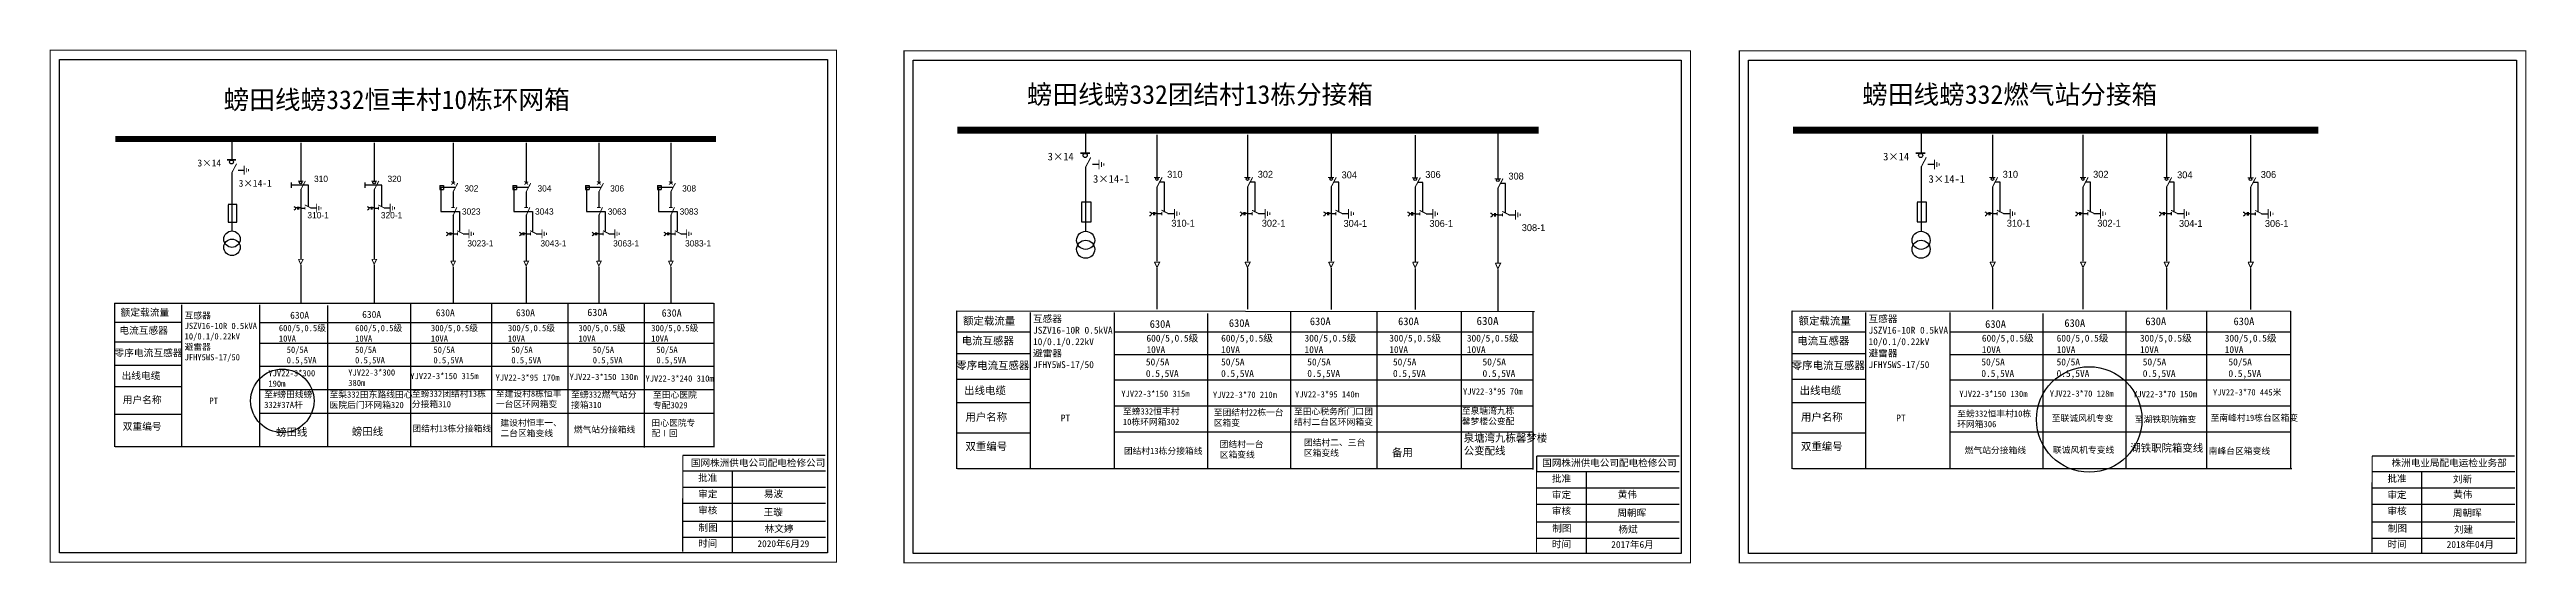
# Model space of a CAD drawing. Extents: x 185 to 580, y -344 to -262.
import ezdxf

# ---------------------------------------------------------------- set-up
doc = ezdxf.new("R2010")
doc.units = 0
doc.header["$LTSCALE"] = 0.774411
doc.linetypes.add('ACAD_ISO02W100', pattern=[15, 12, -3])
doc.linetypes.add('CENTER', pattern=[50.8, 31.75, -6.35, 6.35, -6.35])
doc.layers.get('0').update_dxf_attribs({"linetype": 'CONTINUOUS'})
doc.layers.add('2', color=7, linetype='CONTINUOUS')
doc.styles.add('hztxt_txtstyle_0.00_0_0', font='', dxfattribs={"bigfont": 'hztxt.shx'})
doc.styles.add('hztxt_txtstyle_1.80_0_0', font='', dxfattribs={"height": 1.8, "bigfont": 'hztxt.shx'})
doc.styles.add('hztxt_txtstyle_2.70_0_0', font='simkai.ttf', dxfattribs={"height": 2.7})
doc.styles.add('字体', font='simkai_0.ttf', dxfattribs={"height": 2.5})
doc.styles.add('宋体_txtstyle_1.00_0_0', font='', dxfattribs={"height": 1})
doc.styles.add('宋体_txtstyle_100.00_0_0100', font='', dxfattribs={"height": 100})
doc.styles.get('hztxt_txtstyle_0.00_0_0').set_extended_font_data('hztxt')
doc.styles.get('hztxt_txtstyle_1.80_0_0').set_extended_font_data('hztxt')
doc.styles.get('宋体_txtstyle_1.00_0_0').set_extended_font_data('宋体')
doc.styles.get('宋体_txtstyle_100.00_0_0100').set_extended_font_data('宋体')

# ---------------------------------------------------------------- blocks, each defined once
blk = doc.blocks.new('JD')
for points in [[(-2, 0.2), (-2, -0.2), (2, 0.2), (2, -0.2)], [(1, -1.2), (1, -0.8), (-1, -1.2), (-1, -0.8)], [(-0.5, -1.8), (-0.5, -2.2), (0.5, -1.8), (0.5, -2.2)]]:
    blk.add_trace(points)

msp = doc.modelspace()

# ---------------------------------------------------------------- linework, layer by layer
for p, q in [((213.78, -276.14), (213.78, -279.43)), ((349.98, -274.73), (349.98, -278.35)), ((361.38, -275.48), (361.38, -282.27)), ((375.82, -275.48), (375.82, -282.27)), ((389.16, -274.77), (389.16, -282.27)), ((402.56, -275.52), (402.56, -282.31)), ((415.76, -274.97), (415.76, -282.47)), ((483.28, -274.73), (483.28, -278.35)), ((494.68, -275.48), (494.68, -282.27)), ((509.12, -275.48), (509.12, -282.27)), ((522.46, -274.77), (522.46, -282.27)), ((535.86, -275.52), (535.86, -282.31)), ((224.76, -276.74), (224.76, -282.85)), ((236.48, -276.74), (236.48, -282.85)), ((249.07, -276.77), (249.07, -283.19)), ((260.73, -276.77), (260.73, -283.19)), ((272.32, -276.77), (272.32, -283.19)), ((283.8, -276.77), (283.8, -283.19)), ((351.08, -280.18), (352.11, -280.18)), ((484.37, -280.18), (485.41, -280.18)), ((213.79, -281.46), (213.79, -290.79)), ((214.78, -281.09), (215.72, -281.09)), ((224.76, -284.21), (224.76, -295.31)), ((236.48, -284.21), (236.48, -295.31)), ((246.94, -283.54), (247.54, -283.54)), ((246.94, -283.54), (246.94, -284.2)), ((246.94, -284.2), (247.54, -284.2)), ((247.54, -283.54), (247.54, -284.2)), ((258.6, -283.54), (259.19, -283.54)), ((258.6, -283.54), (258.6, -284.2)), ((258.6, -284.2), (259.19, -284.2)), ((259.19, -283.54), (259.19, -284.2)), ((270.19, -283.54), (270.79, -283.54)), ((270.19, -283.54), (270.19, -284.2)), ((270.19, -284.2), (270.79, -284.2)), ((270.79, -283.54), (270.79, -284.2)), ((281.67, -283.54), (282.27, -283.54)), ((281.67, -283.54), (281.67, -284.2)), ((281.67, -284.2), (282.27, -284.2)), ((282.27, -283.54), (282.27, -284.2)), ((350, -280.59), (350, -290.84)), ((361.38, -283.77), (361.38, -295.64)), ((375.82, -283.77), (375.82, -295.64)), ((389.16, -283.77), (389.16, -295.64)), ((402.56, -283.81), (402.56, -295.68)), ((415.76, -283.97), (415.76, -295.84)), ((483.29, -280.59), (483.29, -290.84)), ((494.68, -283.77), (494.68, -295.64)), ((509.12, -283.77), (509.12, -295.64)), ((522.46, -283.77), (522.46, -295.64)), ((535.86, -283.81), (535.86, -295.68)), ((224.76, -287.16), (225.45, -287.16)), ((226.35, -287.14), (227.3, -287.14)), ((236.48, -287.16), (237.17, -287.16)), ((238.07, -287.14), (239.01, -287.14)), ((249.07, -284.55), (249.07, -287.03)), ((249.07, -288.26), (249.07, -295.57)), ((260.73, -284.55), (260.73, -287.03)), ((260.73, -288.26), (260.73, -295.57)), ((272.32, -284.55), (272.32, -287.03)), ((272.32, -288.26), (272.32, -295.57)), ((283.8, -284.55), (283.8, -287.03)), ((283.8, -288.26), (283.8, -295.57)), ((361.38, -288.05), (362.14, -288.05)), ((363.13, -288.03), (364.17, -288.03)), ((375.82, -288.05), (376.58, -288.05)), ((377.57, -288.03), (378.61, -288.03)), ((389.16, -288.05), (389.92, -288.05)), ((390.91, -288.03), (391.95, -288.03)), ((402.56, -288.08), (403.32, -288.08)), ((404.32, -288.06), (405.35, -288.06)), ((415.76, -288.24), (416.52, -288.24)), ((417.52, -288.22), (418.55, -288.22)), ((494.68, -288.05), (495.44, -288.05)), ((496.43, -288.03), (497.46, -288.03)), ((509.12, -288.05), (509.88, -288.05)), ((510.87, -288.03), (511.9, -288.03)), ((522.46, -288.05), (523.22, -288.05)), ((524.21, -288.03), (525.24, -288.03)), ((535.86, -288.08), (536.62, -288.08)), ((537.62, -288.06), (538.65, -288.06)), ((249.07, -291.27), (249.76, -291.27)), ((250.66, -291.25), (251.6, -291.25)), ((260.73, -291.27), (261.42, -291.27)), ((262.32, -291.25), (263.26, -291.25)), ((272.32, -291.27), (273.01, -291.27)), ((273.92, -291.25), (274.86, -291.25)), ((283.8, -291.27), (284.49, -291.27)), ((285.39, -291.25), (286.33, -291.25)), ((205.84, -305.42), (195.13, -305.42)), ((341.24, -306.94), (329.47, -306.94)), ((474.54, -306.94), (462.77, -306.94)), ((205.8, -308.56), (195.09, -308.56)), ((341.2, -310.4), (329.42, -310.4)), ((474.5, -310.4), (462.72, -310.4)), ((205.76, -315.67), (195.05, -315.67)), ((205.8, -312.28), (195.09, -312.28)), ((341.2, -314.49), (329.42, -314.49)), ((474.5, -314.49), (462.72, -314.49)), ((205.79, -320.08), (195.09, -320.08)), ((341.15, -318.22), (329.38, -318.22)), ((474.45, -318.22), (462.68, -318.22)), ((341.2, -323.07), (329.42, -323.07)), ((474.5, -323.07), (462.72, -323.07))]:
    msp.add_line(p, q)
at = {"linetype": 'ACAD_ISO02W100'}
for p, q in [((249.37, -283.88), (247.13, -283.88)), ((247.13, -283.88), (247.13, -287.69)), ((261.03, -283.88), (258.79, -283.88)), ((258.79, -283.88), (258.79, -287.69)), ((272.62, -283.88), (270.38, -283.88)), ((270.38, -283.88), (270.38, -287.69)), ((284.1, -283.88), (281.86, -283.88)), ((281.86, -283.88), (281.86, -287.69)), ((247.13, -287.69), (250.08, -287.69)), ((250.08, -287.69), (250.08, -290.84)), ((258.79, -287.69), (261.74, -287.69)), ((261.74, -287.69), (261.74, -290.84)), ((270.38, -287.69), (273.34, -287.69)), ((273.34, -287.69), (273.34, -290.84)), ((281.86, -287.69), (284.81, -287.69)), ((284.81, -287.69), (284.81, -290.84))]:
    msp.add_line(p, q, dxfattribs=at)
at = {"linetype": 'CENTER'}
for p, q in [((224.77, -296.21), (224.77, -302.35)), ((236.48, -296.21), (236.48, -302.35)), ((249.07, -296.55), (249.07, -302.32)), ((260.73, -296.55), (260.73, -302.32)), ((272.33, -296.55), (272.33, -302.32)), ((283.8, -296.55), (283.8, -302.32)), ((361.38, -296.77), (361.38, -303.3)), ((375.82, -296.77), (375.82, -303.3)), ((389.16, -296.77), (389.16, -303.37)), ((402.57, -296.8), (402.57, -303.33)), ((415.77, -296.96), (415.77, -303.56)), ((494.68, -296.77), (494.68, -303.3)), ((509.12, -296.77), (509.12, -303.3)), ((522.46, -296.77), (522.46, -303.37)), ((535.87, -296.8), (535.87, -303.33))]:
    msp.add_line(p, q, dxfattribs=at)
at = {"linetype": 'Continuous'}
for p, q in [((195.07, -302.33), (290.63, -302.33)), ((195.11, -325.28), (195.11, -302.33)), ((205.74, -302.58), (205.74, -325.27)), ((218.17, -302.58), (218.17, -325.27)), ((229.02, -302.73), (229.02, -325.26)), ((242.29, -302.38), (242.29, -325.27)), ((255.19, -302.38), (255.19, -325.27)), ((267.39, -302.39), (267.39, -325.29)), ((279.54, -302.47), (279.54, -325.37)), ((290.68, -302.35), (290.68, -325.29)), ((329.4, -303.55), (421.6, -303.64)), ((329.45, -328.78), (329.45, -303.55)), ((341.14, -303.82), (341.14, -328.78)), ((354.56, -303.82), (354.56, -328.78)), ((369.44, -303.99), (369.44, -328.76)), ((382.66, -303.59), (382.66, -328.78)), ((396.48, -303.59), (396.48, -328.78)), ((409.9, -303.61), (409.9, -328.8)), ((421.34, -303.7), (421.34, -328.88)), ((462.7, -303.55), (542.25, -303.63)), ((462.74, -328.78), (462.74, -303.55)), ((474.43, -303.82), (474.43, -328.78)), ((487.86, -303.82), (487.86, -328.78)), ((502.73, -303.99), (502.73, -328.76)), ((515.96, -303.59), (515.96, -328.78)), ((528.83, -303.59), (528.83, -328.78)), ((542.25, -303.61), (542.25, -328.8)), ((218.17, -305.4), (290.68, -305.4)), ((354.56, -306.92), (421.34, -306.92)), ((487.86, -306.92), (542.25, -306.92)), ((218.17, -308.7), (290.68, -308.7)), ((354.56, -310.54), (421.34, -310.54)), ((487.86, -310.54), (542.25, -310.54)), ((218.17, -312.38), (290.68, -312.38)), ((218.17, -316.11), (290.68, -316.11)), ((354.56, -314.59), (421.34, -314.59)), ((487.86, -314.59), (542.25, -314.59)), ((218.17, -319.9), (290.68, -319.9)), ((354.56, -318.7), (421.34, -318.7)), ((487.86, -318.7), (542.25, -318.7)), ((354.56, -322.87), (421.34, -322.87)), ((487.86, -322.87), (542.25, -322.87)), ((290.68, -325.28), (195.18, -325.28)), ((285.72, -329.08), (308.47, -329.08)), ((285.72, -331.68), (308.47, -331.68)), ((293.62, -329.08), (293.62, -342.02)), ((421.34, -328.78), (329.53, -328.78)), ((421.95, -329.2), (444.7, -329.2)), ((421.95, -331.8), (444.7, -331.8)), ((429.84, -329.2), (429.84, -342.14)), ((542.42, -328.78), (462.82, -328.78)), ((555.25, -329.2), (578, -329.2)), ((555.25, -331.8), (578, -331.8)), ((563.14, -329.2), (563.14, -342.14)), ((285.72, -334.27), (308.47, -334.27)), ((421.95, -334.39), (444.7, -334.39)), ((555.25, -334.39), (578, -334.39)), ((285.72, -337.1), (308.47, -337.1)), ((285.72, -339.69), (308.47, -339.69)), ((421.95, -337.22), (444.7, -337.22)), ((421.95, -339.81), (444.7, -339.81)), ((555.25, -337.22), (578, -337.22)), ((555.25, -339.81), (578, -339.81))]:
    msp.add_line(p, q, dxfattribs=at)
at = {"linetype": 'Continuous', "const_width": 0.182}
for points in [[(184.78, -261.96), (310.26, -261.96), (310.26, -343.66), (184.78, -343.66)], [(321.01, -262.07), (446.49, -262.07), (446.49, -343.78), (321.01, -343.78)], [(454.3, -262.07), (579.79, -262.07), (579.79, -343.78), (454.3, -343.78)]]:
    msp.add_lwpolyline(points, close=True, dxfattribs=at)
at = {"linetype": 'Continuous'}
for points in [[(186.26, -263.43), (308.79, -263.43), (308.79, -342.18), (186.26, -342.18)], [(322.48, -263.55), (445.01, -263.55), (445.01, -342.3), (322.48, -342.3)], [(455.78, -263.55), (578.31, -263.55), (578.31, -342.3), (455.78, -342.3)]]:
    msp.add_lwpolyline(points, close=True, dxfattribs=at)
for points, const_width in [([(195.19, -276.14), (291.03, -276.14)], 0.998), ([(329.53, -274.73), (422.26, -274.73)], 1.1), ([(462.83, -274.73), (546.66, -274.73)], 1.1), ([(213.03, -279.47), (214.43, -279.47)], 0.238), ([(213.79, -281.5), (214.54, -280.08)], 0.15), ([(349.15, -278.4), (350.69, -278.4)], 0.261), ([(350, -280.63), (350.82, -279.07)], 0.165), ([(482.45, -278.4), (483.99, -278.4)], 0.261), ([(483.29, -280.63), (484.12, -279.07)], 0.165), ([(224.32, -282.87), (225.2, -282.87)], 0.15), ([(224.76, -284.25), (225.51, -282.83)], 0.15), ([(236.04, -282.87), (236.92, -282.87)], 0.15), ([(236.48, -284.25), (237.23, -282.83)], 0.15), ([(248.79, -282.91), (249.38, -283.4)], 0.15), ([(248.78, -283.41), (249.39, -282.96)], 0.15), ([(249.07, -284.59), (249.82, -283.17)], 0.15), ([(260.45, -282.91), (261.03, -283.4)], 0.15), ([(260.44, -283.41), (261.05, -282.96)], 0.15), ([(260.73, -284.59), (261.47, -283.17)], 0.15), ([(272.04, -283.41), (272.65, -282.96)], 0.15), ([(272.04, -282.91), (272.63, -283.4)], 0.15), ([(272.32, -284.59), (273.07, -283.17)], 0.15), ([(283.52, -283.41), (284.12, -282.96)], 0.15), ([(283.52, -282.91), (284.11, -283.4)], 0.15), ([(283.8, -284.59), (284.55, -283.17)], 0.15), ([(360.89, -282.29), (361.86, -282.29)], 0.165), ([(361.38, -283.81), (362.2, -282.25)], 0.165), ([(375.33, -282.29), (376.3, -282.29)], 0.165), ([(375.82, -283.81), (376.64, -282.25)], 0.165), ([(388.67, -282.29), (389.64, -282.29)], 0.165), ([(389.16, -283.81), (389.98, -282.25)], 0.165), ([(402.08, -282.33), (403.05, -282.33)], 0.165), ([(402.56, -283.85), (403.39, -282.29)], 0.165), ([(415.28, -282.49), (416.25, -282.49)], 0.165), ([(415.76, -284.01), (416.59, -282.45)], 0.165), ([(494.19, -282.29), (495.16, -282.29)], 0.165), ([(494.68, -283.81), (495.5, -282.25)], 0.165), ([(508.63, -282.29), (509.6, -282.29)], 0.165), ([(509.12, -283.81), (509.94, -282.25)], 0.165), ([(521.97, -282.29), (522.94, -282.29)], 0.165), ([(522.46, -283.81), (523.28, -282.25)], 0.165), ([(535.38, -282.33), (536.35, -282.33)], 0.165), ([(535.86, -283.85), (536.69, -282.29)], 0.165), ([(225.41, -286.66), (226.41, -287.16)], 0.15), ([(225.45, -286.93), (225.45, -287.39)], 0.15), ([(237.13, -286.66), (238.13, -287.16)], 0.15), ([(237.17, -286.93), (237.17, -287.39)], 0.15), ([(248.8, -287.07), (249.35, -287.07)], 0.15), ([(249.04, -288.45), (249.67, -287.03)], 0.15), ([(260.46, -287.07), (261.01, -287.07)], 0.15), ([(260.7, -288.45), (261.33, -287.03)], 0.15), ([(272.05, -287.07), (272.61, -287.07)], 0.15), ([(272.29, -288.45), (272.92, -287.03)], 0.15), ([(283.53, -287.07), (284.09, -287.07)], 0.15), ([(283.77, -288.45), (284.4, -287.03)], 0.15), ([(362.1, -287.5), (363.2, -288.05)], 0.165), ([(362.14, -287.79), (362.14, -288.3)], 0.165), ([(376.54, -287.5), (377.63, -288.05)], 0.165), ([(376.58, -287.79), (376.58, -288.3)], 0.165), ([(389.88, -287.5), (390.97, -288.05)], 0.165), ([(389.92, -287.79), (389.92, -288.3)], 0.165), ([(403.28, -287.53), (404.38, -288.08)], 0.165), ([(403.32, -287.83), (403.32, -288.34)], 0.165), ([(416.48, -287.69), (417.58, -288.24)], 0.165), ([(416.52, -287.99), (416.52, -288.5)], 0.165), ([(495.39, -287.5), (496.49, -288.05)], 0.165), ([(495.44, -287.79), (495.44, -288.3)], 0.165), ([(509.83, -287.5), (510.93, -288.05)], 0.165), ([(509.88, -287.79), (509.88, -288.3)], 0.165), ([(523.17, -287.5), (524.27, -288.05)], 0.165), ([(523.22, -287.79), (523.22, -288.3)], 0.165), ([(536.58, -287.53), (537.68, -288.08)], 0.165), ([(536.62, -287.83), (536.62, -288.34)], 0.165), ([(249.72, -290.77), (250.72, -291.27)], 0.15), ([(249.76, -291.03), (249.76, -291.5)], 0.15), ([(261.38, -290.77), (262.38, -291.27)], 0.15), ([(261.42, -291.03), (261.42, -291.5)], 0.15), ([(272.98, -290.77), (273.97, -291.27)], 0.15), ([(273.01, -291.03), (273.01, -291.5)], 0.15), ([(284.45, -290.77), (285.45, -291.27)], 0.15), ([(284.49, -291.03), (284.49, -291.5)], 0.15), ([(224.39, -295.34), (225.16, -295.34), (224.77, -296.11), (224.4, -295.32)], 0.15), ([(236.11, -295.34), (236.87, -295.34), (236.48, -296.11), (236.12, -295.32)], 0.15), ([(248.7, -295.62), (249.46, -295.62), (249.07, -296.39), (248.71, -295.6)], 0.15), ([(260.36, -295.62), (261.12, -295.62), (260.73, -296.39), (260.37, -295.6)], 0.15), ([(271.96, -295.62), (272.72, -295.62), (272.33, -296.39), (271.96, -295.6)], 0.15), ([(283.43, -295.62), (284.19, -295.62), (283.8, -296.39), (283.44, -295.6)], 0.15), ([(360.97, -295.78), (361.81, -295.78), (361.38, -296.63), (360.98, -295.76)], 0.165), ([(375.41, -295.78), (376.25, -295.78), (375.82, -296.63), (375.42, -295.76)], 0.165), ([(388.75, -295.78), (389.59, -295.78), (389.16, -296.63), (388.76, -295.76)], 0.165), ([(402.16, -295.81), (403, -295.81), (402.57, -296.66), (402.17, -295.8)], 0.165), ([(415.36, -295.97), (416.2, -295.97), (415.77, -296.82), (415.37, -295.96)], 0.165), ([(494.27, -295.78), (495.11, -295.78), (494.68, -296.63), (494.28, -295.76)], 0.165), ([(508.71, -295.78), (509.55, -295.78), (509.12, -296.63), (508.72, -295.76)], 0.165), ([(522.05, -295.78), (522.89, -295.78), (522.46, -296.63), (522.06, -295.76)], 0.165), ([(535.46, -295.81), (536.3, -295.81), (535.87, -296.66), (535.47, -295.8)], 0.165)]:
    msp.add_lwpolyline(points, dxfattribs=dict(const_width=const_width))
for points in [[(223.25, -283.1), (223.25, -283.93)], [(234.97, -283.1), (234.97, -283.93)], [(213.2, -286.63), (213.2, -289.42), (214.58, -289.42), (214.58, -286.59), (213.2, -286.59)], [(224.26, -287.15), (223.94, -287.15)], [(224.26, -286.94), (224.26, -287.4)], [(224.4, -286.94), (224.4, -287.4)], [(224.76, -287.15), (224.4, -287.15)], [(235.98, -287.15), (235.66, -287.15)], [(235.98, -286.94), (235.98, -287.4)], [(236.12, -286.94), (236.12, -287.4)], [(236.48, -287.15), (236.12, -287.15)], [(349.34, -286.27), (349.34, -289.35), (350.87, -289.35), (350.87, -286.23), (349.34, -286.23)], [(360.82, -288.04), (360.48, -288.04)], [(360.82, -287.81), (360.82, -288.31)], [(360.98, -287.81), (360.98, -288.31)], [(361.38, -288.04), (360.98, -288.04)], [(375.26, -288.04), (374.92, -288.04)], [(375.26, -287.81), (375.26, -288.31)], [(375.42, -287.81), (375.42, -288.31)], [(375.82, -288.04), (375.42, -288.04)], [(388.6, -288.04), (388.26, -288.04)], [(388.6, -287.81), (388.6, -288.31)], [(388.76, -287.81), (388.76, -288.31)], [(389.16, -288.04), (388.76, -288.04)], [(402.01, -288.07), (401.66, -288.07)], [(402.01, -287.84), (402.01, -288.34)], [(402.16, -287.84), (402.16, -288.34)], [(402.56, -288.07), (402.16, -288.07)], [(415.21, -288.23), (414.86, -288.23)], [(415.21, -288), (415.21, -288.5)], [(415.36, -288), (415.36, -288.5)], [(415.76, -288.23), (415.36, -288.23)], [(482.64, -286.27), (482.64, -289.35), (484.16, -289.35), (484.16, -286.23), (482.64, -286.23)], [(494.12, -288.04), (493.78, -288.04)], [(494.12, -287.81), (494.12, -288.31)], [(494.28, -287.81), (494.28, -288.31)], [(494.68, -288.04), (494.28, -288.04)], [(508.56, -288.04), (508.21, -288.04)], [(508.56, -287.81), (508.56, -288.31)], [(508.72, -287.81), (508.72, -288.31)], [(509.11, -288.04), (508.72, -288.04)], [(521.9, -288.04), (521.55, -288.04)], [(521.9, -287.81), (521.9, -288.31)], [(522.06, -287.81), (522.06, -288.31)], [(522.45, -288.04), (522.06, -288.04)], [(535.31, -288.07), (534.96, -288.07)], [(535.31, -287.84), (535.31, -288.34)], [(535.46, -287.84), (535.46, -288.34)], [(535.86, -288.07), (535.46, -288.07)], [(248.56, -291.26), (248.25, -291.26)], [(248.56, -291.05), (248.56, -291.5)], [(248.7, -291.05), (248.7, -291.5)], [(249.07, -291.26), (248.7, -291.26)], [(260.22, -291.26), (259.91, -291.26)], [(260.22, -291.05), (260.22, -291.5)], [(260.36, -291.05), (260.36, -291.5)], [(260.72, -291.26), (260.36, -291.26)], [(271.82, -291.26), (271.5, -291.26)], [(271.82, -291.05), (271.82, -291.5)], [(271.96, -291.05), (271.96, -291.5)], [(272.32, -291.26), (271.96, -291.26)], [(283.3, -291.26), (282.98, -291.26)], [(283.3, -291.05), (283.3, -291.5)], [(283.44, -291.05), (283.44, -291.5)], [(283.8, -291.26), (283.44, -291.26)]]:
    msp.add_lwpolyline(points)
at = {"linetype": 'ACAD_ISO02W100'}
for points in [[(225.99, -286.93), (225.99, -283.51), (223.25, -283.51)], [(237.71, -286.93), (237.71, -283.51), (234.97, -283.51)], [(362.6, -287.8), (362.6, -283.05), (361.78, -283.05)], [(377.04, -287.8), (377.04, -283.05), (376.22, -283.05)], [(390.38, -287.8), (390.38, -283.05), (389.56, -283.05)], [(403.79, -287.84), (403.79, -283.08), (402.97, -283.08)], [(416.99, -288), (416.99, -283.24), (416.17, -283.24)], [(495.9, -287.8), (495.9, -283.05), (495.08, -283.05)], [(510.34, -287.8), (510.34, -283.05), (509.52, -283.05)], [(523.68, -287.8), (523.68, -283.05), (522.86, -283.05)], [(537.09, -287.84), (537.09, -283.08), (536.27, -283.08)]]:
    msp.add_lwpolyline(points, dxfattribs=at)
for points in [[(223.67, -286.9, -0.877934), (223.69, -287.5)], [(235.39, -286.9, -0.877934), (235.4, -287.5)], [(360.18, -287.76, -0.877934), (360.2, -288.42)], [(374.62, -287.76, -0.877934), (374.63, -288.42)], [(387.96, -287.76, -0.877934), (387.97, -288.42)], [(401.37, -287.79, -0.877934), (401.38, -288.46)], [(414.57, -287.95, -0.877934), (414.58, -288.62)], [(493.48, -287.76, -0.877934), (493.49, -288.42)], [(507.92, -287.76, -0.877934), (507.93, -288.42)], [(521.26, -287.76, -0.877934), (521.27, -288.42)], [(534.67, -287.79, -0.877934), (534.68, -288.46)], [(247.98, -291, -0.877934), (247.99, -291.61)], [(259.64, -291, -0.877934), (259.65, -291.61)], [(271.24, -291, -0.877934), (271.25, -291.61)], [(282.71, -291, -0.877934), (282.72, -291.61)]]:
    msp.add_lwpolyline(points, format="xyb")
at = {"linetype": 'Continuous', "const_width": 0.182}
for points in [[(285.72, -326.61), (285.71, -341.98)], [(285.72, -326.61), (308.47, -326.61)], [(421.95, -326.72), (421.93, -342.09)], [(421.95, -326.72), (444.7, -326.72)], [(555.25, -326.72), (555.23, -342.09)], [(555.25, -326.72), (578, -326.72)]]:
    msp.add_lwpolyline(points, dxfattribs=at)
for centre, radius in [((213.73, -279.81), 0.305), ((349.92, -278.77), 0.335), ((483.22, -278.77), 0.335), ((224.76, -283.08), 0.192), ((236.48, -283.08), 0.192), ((361.38, -282.53), 0.211), ((375.82, -282.53), 0.211), ((389.16, -282.53), 0.211), ((402.56, -282.56), 0.211), ((415.76, -282.72), 0.211), ((494.68, -282.53), 0.211), ((509.12, -282.53), 0.211), ((522.46, -282.53), 0.211), ((535.86, -282.56), 0.211)]:
    msp.add_circle(centre, radius)
at = {"color": 1, "linetype": 'Continuous'}
for centre, radius in [((221.83, -317.92), 5.06), ((510.11, -320.89), 8.42)]:
    msp.add_circle(centre, radius, dxfattribs=at)
at = {"layer": '2', "color": 0}
for centre in [(213.8, -292.12), (213.8, -293.42)]:
    msp.add_circle(centre, 1.31, dxfattribs=at)
at = {"layer": '2'}
for centre in [(350, -292.31), (350, -293.74), (483.3, -292.31), (483.3, -293.74)]:
    msp.add_circle(centre, 1.44, dxfattribs=at)

# ---------------------------------------------------------------- block references
at = {"rotation": 90}
for p, xscale, yscale, zscale in [((215.73, -281.12), 0.3494655254594932, 0.3494655254594932, 0.3494655254595134), ((352.13, -280.21), 0.3844120780054254, 0.3844120780054254, 0.3844120780054647), ((485.42, -280.21), 0.3844120780054254, 0.3844120780054254, 0.3844120780054647), ((227.31, -287.17), 0.3494655254594932, 0.3494655254594932, 0.3494655254595134), ((239.03, -287.17), 0.3494655254594932, 0.3494655254594932, 0.3494655254595134), ((364.18, -288.06), 0.3844120780054254, 0.3844120780054254, 0.3844120780054647), ((378.62, -288.06), 0.3844120780054254, 0.3844120780054254, 0.3844120780054647), ((391.96, -288.06), 0.3844120780054254, 0.3844120780054254, 0.3844120780054647), ((405.37, -288.09), 0.3844120780054254, 0.3844120780054254, 0.3844120780054647), ((418.57, -288.25), 0.3844120780054254, 0.3844120780054254, 0.3844120780054647), ((497.48, -288.06), 0.3844120780054254, 0.3844120780054254, 0.3844120780054647), ((511.92, -288.06), 0.3844120780054254, 0.3844120780054254, 0.3844120780054647), ((525.26, -288.06), 0.3844120780054254, 0.3844120780054254, 0.3844120780054647), ((538.67, -288.09), 0.3844120780054254, 0.3844120780054254, 0.3844120780054647), ((251.62, -291.27), 0.3494655254594932, 0.3494655254594932, 0.3494655254595134), ((263.27, -291.27), 0.3494655254594932, 0.3494655254594932, 0.3494655254595134), ((274.87, -291.27), 0.3494655254594932, 0.3494655254594932, 0.3494655254595134), ((286.35, -291.27), 0.3494655254594932, 0.3494655254594932, 0.3494655254595134)]:
    msp.add_blockref('JD', p, dxfattribs=dict(at, xscale=xscale, yscale=yscale, zscale=zscale))

# ---------------------------------------------------------------- texts
at = {"linetype": 'Continuous', "style": 'hztxt_txtstyle_2.70_0_0'}
for s, height, p in [('3×14', 1.109, (208.29, -280.52)), ('3×14', 1.22, (343.94, -279.55)), ('3×14', 1.22, (477.24, -279.55)), ('3×14-1', 1.109, (214.87, -283.77)), ('3×14-1', 1.22, (351.18, -283.12)), ('3×14-1', 1.22, (484.48, -283.12))]:
    msp.add_text(s, height=height, dxfattribs=at).set_placement(p)
at = {"style": 'hztxt_txtstyle_1.80_0_0'}
for s, height, p in [('310', 0.998, (226.89, -282.99)), ('320', 0.998, (238.61, -282.99)), ('302', 0.998, (250.88, -284.52)), ('304', 0.998, (262.54, -284.52)), ('306', 0.998, (274.14, -284.52)), ('308', 0.998, (285.62, -284.52)), ('310', 1.098, (363.01, -282.32)), ('302', 1.098, (377.45, -282.32)), ('304', 1.098, (390.84, -282.41)), ('306', 1.098, (404.19, -282.35)), ('308', 1.098, (417.45, -282.61)), ('310', 1.098, (496.31, -282.32)), ('302', 1.098, (510.74, -282.32)), ('304', 1.098, (524.14, -282.41)), ('306', 1.098, (537.49, -282.35)), ('310-1', 0.998, (225.83, -288.8)), ('320-1', 0.998, (237.55, -288.8)), ('3023', 0.998, (250.49, -288.21)), ('3043', 0.998, (262.15, -288.21)), ('3063', 0.998, (273.75, -288.21)), ('3083', 0.998, (285.22, -288.21)), ('3023-1', 0.998, (251.35, -293.29)), ('3043-1', 0.998, (263.01, -293.29)), ('3063-1', 0.998, (274.61, -293.29)), ('3083-1', 0.998, (286.08, -293.29)), ('310-1', 1.098, (363.66, -290.13)), ('302-1', 1.098, (378.1, -290.13)), ('304-1', 1.098, (391.14, -290.16)), ('306-1', 1.098, (404.85, -290.17)), ('308-1', 1.098, (419.58, -290.84)), ('310-1', 1.098, (496.96, -290.13)), ('302-1', 1.098, (511.4, -290.13)), ('304-1', 1.098, (524.44, -290.16)), ('306-1', 1.098, (538.14, -290.17))]:
    msp.add_text(s, height=height, dxfattribs=at).set_placement(p)
at = {"linetype": 'Continuous', "attachment_point": 1}
for s, insert, char_height, width, style in [('{\\fSimSun|b0|i0|c134|p2;\\C0;螃田线螃332恒丰村10栋环网箱}', (212.47, -268.37), 3, 80.4201, '字体'), ('{\\fSimSun|b0|i0|c134|p2;\\C0;螃田线螃332团结村13栋分接箱}', (340.62, -267.53), 3, 80.4201, '字体'), ('{\\fSimSun|b0|i0|c134|p2;\\C0;螃田线螃332燃气站分接箱}', (473.91, -267.53), 3, 80.4201, '字体'), ('{\\fSimSun|b0|i0|c134|p2;额定载流量}', (196.02, -303.25), 1.1094, 17.8852, 'hztxt_txtstyle_2.70_0_0'), ('\\A1;{\\fSimSun|b0|i0|c134|p2;互感器\\PJSZV16-10R 0.5kVA\\P10/0.1/0.22kV\\P避雷器\\PJFHY5WS-17/50}', (206.24, -303.8), 0.9985, 18.4113, 'hztxt_txtstyle_2.70_0_0'), ('{\\fSimSun|b0|i0|c134|p2;630A}', (223.08, -303.7), 1.1094, 17.8852, 'hztxt_txtstyle_2.70_0_0'), ('{\\fSimSun|b0|i0|c134|p2;630A}', (234.57, -303.57), 1.1094, 17.8852, 'hztxt_txtstyle_2.70_0_0'), ('{\\fSimSun|b0|i0|c134|p2;630A}', (246.32, -303.31), 1.1094, 17.8852, 'hztxt_txtstyle_2.70_0_0'), ('{\\fSimSun|b0|i0|c134|p2;630A}', (259.11, -303.31), 1.1094, 17.8852, 'hztxt_txtstyle_2.70_0_0'), ('{\\fSimSun|b0|i0|c134|p2;630A}', (270.49, -303.22), 1.1757, 9.454, 'hztxt_txtstyle_0.00_0_0'), ('{\\fSimSun|b0|i0|c134|p2;630A}', (282.35, -303.31), 1.1757, 9.454, 'hztxt_txtstyle_0.00_0_0'), ('\\A1;{\\fSimSun|b0|i0|c134|p2;互感器\\PJSZV16-10R 0.5kVA\\P10/0.1/0.22kV\\P避雷器\\PJFHY5WS-17/50}', (341.6, -304.27), 1.0983, 20.2524, 'hztxt_txtstyle_2.70_0_0'), ('\\A1;{\\fSimSun|b0|i0|c134|p2;互感器\\PJSZV16-10R 0.5kVA\\P10/0.1/0.22kV\\P避雷器\\PJFHY5WS-17/50}', (474.9, -304.27), 1.0983, 20.2524, 'hztxt_txtstyle_2.70_0_0'), ('{\\fSimSun|b0|i0|c134|p2;电流互感器}', (195.82, -306.13), 1.1094, 17.8852, 'hztxt_txtstyle_2.70_0_0'), ('\\A1;{\\fSimSun|b0|i0|c134|p2;600/5,0.5级\\P10VA}', (221.28, -305.81), 0.9985, 18.4113, 'hztxt_txtstyle_2.70_0_0'), ('\\A1;{\\fSimSun|b0|i0|c134|p2;600/5,0.5级\\P10VA}', (233.45, -305.81), 0.9985, 18.4113, 'hztxt_txtstyle_2.70_0_0'), ('\\A1;{\\fSimSun|b0|i0|c134|p2;300/5,0.5级\\P10VA}', (245.54, -305.81), 0.9985, 18.4113, 'hztxt_txtstyle_2.70_0_0'), ('\\A1;{\\fSimSun|b0|i0|c134|p2;300/5,0.5级\\P10VA}', (257.83, -305.81), 0.9985, 18.4113, 'hztxt_txtstyle_2.70_0_0'), ('\\A1;{\\fSimSun|b0|i0|c134|p2;300/5,0.5级\\P10VA}', (269.09, -305.81), 0.9985, 18.4113, 'hztxt_txtstyle_2.70_0_0'), ('\\A1;{\\fSimSun|b0|i0|c134|p2;300/5,0.5级\\P10VA}', (280.69, -305.81), 0.9985, 18.4113, 'hztxt_txtstyle_2.70_0_0'), ('{\\fSimSun|b0|i0|c134|p2;电流互感器}', (330.23, -307.72), 1.2204, 19.6738, 'hztxt_txtstyle_2.70_0_0'), ('{\\fSimSun|b0|i0|c134|p2;额定载流量}', (330.44, -304.55), 1.2204, 19.6738, 'hztxt_txtstyle_2.70_0_0'), ('\\A1;{\\fSimSun|b0|i0|c134|p2;600/5,0.5级\\P10VA}', (359.7, -307.37), 1.0983, 20.2524, 'hztxt_txtstyle_2.70_0_0'), ('{\\fSimSun|b0|i0|c134|p2;630A}', (360.22, -305.05), 1.2204, 19.6738, 'hztxt_txtstyle_2.70_0_0'), ('\\A1;{\\fSimSun|b0|i0|c134|p2;600/5,0.5级\\P10VA}', (371.62, -307.37), 1.0983, 20.2524, 'hztxt_txtstyle_2.70_0_0'), ('{\\fSimSun|b0|i0|c134|p2;630A}', (372.85, -304.9), 1.2204, 19.6738, 'hztxt_txtstyle_2.70_0_0'), ('\\A1;{\\fSimSun|b0|i0|c134|p2;300/5,0.5级\\P10VA}', (384.92, -307.37), 1.0983, 20.2524, 'hztxt_txtstyle_2.70_0_0'), ('{\\fSimSun|b0|i0|c134|p2;630A}', (385.77, -304.62), 1.2204, 19.6738, 'hztxt_txtstyle_2.70_0_0'), ('\\A1;{\\fSimSun|b0|i0|c134|p2;300/5,0.5级\\P10VA}', (398.44, -307.37), 1.0983, 20.2524, 'hztxt_txtstyle_2.70_0_0'), ('{\\fSimSun|b0|i0|c134|p2;630A}', (399.85, -304.62), 1.2204, 19.6738, 'hztxt_txtstyle_2.70_0_0'), ('\\A1;{\\fSimSun|b0|i0|c134|p2;300/5,0.5级\\P10VA}', (410.82, -307.37), 1.0983, 20.2524, 'hztxt_txtstyle_2.70_0_0'), ('{\\fSimSun|b0|i0|c134|p2;630A}', (412.36, -304.52), 1.2933, 10.3994, 'hztxt_txtstyle_0.00_0_0'), ('{\\fSimSun|b0|i0|c134|p2;电流互感器}', (463.53, -307.72), 1.2204, 19.6738, 'hztxt_txtstyle_2.70_0_0'), ('{\\fSimSun|b0|i0|c134|p2;额定载流量}', (463.74, -304.55), 1.2204, 19.6738, 'hztxt_txtstyle_2.70_0_0'), ('\\A1;{\\fSimSun|b0|i0|c134|p2;600/5,0.5级\\P10VA}', (492.99, -307.37), 1.0983, 20.2524, 'hztxt_txtstyle_2.70_0_0'), ('{\\fSimSun|b0|i0|c134|p2;630A}', (493.51, -305.05), 1.2204, 19.6738, 'hztxt_txtstyle_2.70_0_0'), ('\\A1;{\\fSimSun|b0|i0|c134|p2;600/5,0.5级\\P10VA}', (504.92, -307.37), 1.0983, 20.2524, 'hztxt_txtstyle_2.70_0_0'), ('{\\fSimSun|b0|i0|c134|p2;630A}', (506.15, -304.9), 1.2204, 19.6738, 'hztxt_txtstyle_2.70_0_0'), ('\\A1;{\\fSimSun|b0|i0|c134|p2;300/5,0.5级\\P10VA}', (518.21, -307.37), 1.0983, 20.2524, 'hztxt_txtstyle_2.70_0_0'), ('{\\fSimSun|b0|i0|c134|p2;630A}', (519.07, -304.62), 1.2204, 19.6738, 'hztxt_txtstyle_2.70_0_0'), ('\\A1;{\\fSimSun|b0|i0|c134|p2;300/5,0.5级\\P10VA}', (531.74, -307.37), 1.0983, 20.2524, 'hztxt_txtstyle_2.70_0_0'), ('{\\fSimSun|b0|i0|c134|p2;630A}', (533.14, -304.62), 1.2204, 19.6738, 'hztxt_txtstyle_2.70_0_0'), ('{\\fSimSun|b0|i0|c134|p2;零序电流互感器}', (195.04, -309.71), 1.1094, 17.8852, 'hztxt_txtstyle_2.70_0_0'), ('{\\fSimSun|b0|i0|c134|p2;50/5A\\P0.5,5VA}', (222.53, -309.27), 0.9985, 17.8852, 'hztxt_txtstyle_2.70_0_0'), ('{\\fSimSun|b0|i0|c134|p2;50/5A\\P0.5,5VA}', (233.44, -309.27), 0.9985, 17.8852, 'hztxt_txtstyle_2.70_0_0'), ('{\\fSimSun|b0|i0|c134|p2;50/5A\\P0.5,5VA}', (245.94, -309.27), 0.9985, 17.8852, 'hztxt_txtstyle_2.70_0_0'), ('{\\fSimSun|b0|i0|c134|p2;50/5A\\P0.5,5VA}', (258.37, -309.27), 0.9985, 17.8852, 'hztxt_txtstyle_2.70_0_0'), ('{\\fSimSun|b0|i0|c134|p2;50/5A\\P0.5,5VA}', (271.36, -309.27), 0.9985, 17.8852, 'hztxt_txtstyle_2.70_0_0'), ('{\\fSimSun|b0|i0|c134|p2;50/5A\\P0.5,5VA}', (281.51, -309.27), 0.9985, 17.8852, 'hztxt_txtstyle_2.70_0_0'), ('{\\fSimSun|b0|i0|c134|p2;零序电流互感器}', (329.36, -311.66), 1.2204, 19.6738, 'hztxt_txtstyle_2.70_0_0'), ('{\\fSimSun|b0|i0|c134|p2;50/5A\\P0.5,5VA}', (359.61, -311.17), 1.0983, 19.6738, 'hztxt_txtstyle_2.70_0_0'), ('{\\fSimSun|b0|i0|c134|p2;50/5A\\P0.5,5VA}', (371.61, -311.17), 1.0983, 19.6738, 'hztxt_txtstyle_2.70_0_0'), ('{\\fSimSun|b0|i0|c134|p2;50/5A\\P0.5,5VA}', (385.36, -311.17), 1.0983, 19.6738, 'hztxt_txtstyle_2.70_0_0'), ('{\\fSimSun|b0|i0|c134|p2;50/5A\\P0.5,5VA}', (399.03, -311.17), 1.0983, 19.6738, 'hztxt_txtstyle_2.70_0_0'), ('{\\fSimSun|b0|i0|c134|p2;50/5A\\P0.5,5VA}', (413.32, -311.17), 1.0983, 19.6738, 'hztxt_txtstyle_2.70_0_0'), ('{\\fSimSun|b0|i0|c134|p2;零序电流互感器}', (462.66, -311.66), 1.2204, 19.6738, 'hztxt_txtstyle_2.70_0_0'), ('{\\fSimSun|b0|i0|c134|p2;50/5A\\P0.5,5VA}', (492.91, -311.17), 1.0983, 19.6738, 'hztxt_txtstyle_2.70_0_0'), ('{\\fSimSun|b0|i0|c134|p2;50/5A\\P0.5,5VA}', (504.91, -311.17), 1.0983, 19.6738, 'hztxt_txtstyle_2.70_0_0'), ('{\\fSimSun|b0|i0|c134|p2;50/5A\\P0.5,5VA}', (518.66, -311.17), 1.0983, 19.6738, 'hztxt_txtstyle_2.70_0_0'), ('{\\fSimSun|b0|i0|c134|p2;50/5A\\P0.5,5VA}', (532.33, -311.17), 1.0983, 19.6738, 'hztxt_txtstyle_2.70_0_0'), ('{\\fSimSun|b0|i0|c134|p2;出线电缆}', (196.17, -313.35), 1.1094, 17.8852, 'hztxt_txtstyle_2.70_0_0'), ('{\\fSimSun|b0|i0|c134|p2;YJV22-3*300 190m}', (219.6, -313.01), 1, 6.6459, 'hztxt_txtstyle_2.70_0_0'), ('{\\fSimSun|b0|i0|c134|p2;YJV22-3*300 380m}', (232.35, -312.89), 1, 6.6459, 'hztxt_txtstyle_2.70_0_0'), ('{\\fSimSun|b0|i0|c134|p2;YJV22-3*150 315m}', (242.25, -313.46), 1, 12.4351, 'hztxt_txtstyle_2.70_0_0'), ('{\\fSimSun|b0|i0|c134|p2;至螃332团结村13栋分接箱310}', (242.5, -316.28), 1, 12.4351, 'hztxt_txtstyle_2.70_0_0'), ('{\\fSimSun|b0|i0|c134|p2;YJV22-3*95 170m}', (255.85, -313.7), 1, 12.4351, 'hztxt_txtstyle_2.70_0_0'), ('{\\fSimSun|b0|i0|c134|p2;至建设村8栋恒丰一台区环网箱变}', (255.89, -316.27), 1, 10.8022, 'hztxt_txtstyle_2.70_0_0'), ('{\\fSimSun|b0|i0|c134|p2;YJV22-3*150 130m}', (267.66, -313.6), 1, 12.4351, 'hztxt_txtstyle_2.70_0_0'), ('{\\fSimSun|b0|i0|c134|p2;出线电缆}', (330.61, -315.66), 1.2204, 19.6738, 'hztxt_txtstyle_2.70_0_0'), ('{\\fSimSun|b0|i0|c134|p2;YJV22-3*95 70m}', (410.21, -315.92), 1, 12.4351, 'hztxt_txtstyle_2.70_0_0'), ('{\\fSimSun|b0|i0|c134|p2;出线电缆}', (463.91, -315.66), 1.2204, 19.6738, 'hztxt_txtstyle_2.70_0_0'), ('{\\fSimSun|b0|i0|c134|p2;用户名称}', (196.36, -317.2), 1.1094, 17.8852, 'hztxt_txtstyle_2.70_0_0'), ('{\\fSimSun|b0|i0|c134|p2;PT}', (210.19, -317.4), 1.0024, 7.7986, 'hztxt_txtstyle_0.00_0_0'), ('{\\fSimSun|b0|i0|c134|p2;至#螃田线螃332#37A杆}', (218.94, -316.39), 1, 8.9258, 'hztxt_txtstyle_2.70_0_0'), ('{\\fSimSun|b0|i0|c134|p2;至梨332田东路线田心医院后门环网箱320}', (229.36, -316.41), 1, 13.4, 'hztxt_txtstyle_2.70_0_0'), ('{\\fSimSun|b0|i0|c134|p2;至螃332燃气站分接箱310}', (267.91, -316.41), 1, 10.728, 'hztxt_txtstyle_2.70_0_0'), ('{\\fSimSun|b0|i0|c134|p2;至田心医院专配3029}', (280.97, -316.45), 1, 7.7891, 'hztxt_txtstyle_2.70_0_0'), ('{\\fSimSun|b0|i0|c134|p2;用户名称}', (330.82, -319.89), 1.2204, 19.6738, 'hztxt_txtstyle_2.70_0_0'), ('{\\fSimSun|b0|i0|c134|p2;YJV22-3*150 315m}', (355.69, -316.28), 1, 12.4351, 'hztxt_txtstyle_2.70_0_0'), ('{\\fSimSun|b0|i0|c134|p2;至螃332恒丰村10栋环网箱302}', (355.94, -319.1), 1, 9.9273, 'hztxt_txtstyle_2.70_0_0'), ('{\\fSimSun|b0|i0|c134|p2;YJV22-3*70 210m}', (370.31, -316.45), 1, 12.4351, 'hztxt_txtstyle_2.70_0_0'), ('{\\fSimSun|b0|i0|c134|p2;至团结村22栋一台区箱变}', (370.43, -319.26), 1, 12.4351, 'hztxt_txtstyle_2.70_0_0'), ('{\\fSimSun|b0|i0|c134|p2;至田心税务所门口团结村二台区环网箱变}', (383.23, -319.11), 1, 12.947, 'hztxt_txtstyle_2.70_0_0'), ('{\\fSimSun|b0|i0|c134|p2;YJV22-3*95 140m}', (383.4, -316.38), 1, 12.4351, 'hztxt_txtstyle_2.70_0_0'), ('{\\fSimSun|b0|i0|c134|p2;至泉塘湾九栋\\P馨梦楼公变配}', (410.02, -319.02), 1, 12.947, 'hztxt_txtstyle_2.70_0_0'), ('{\\fSimSun|b0|i0|c134|p2;用户名称}', (464.12, -319.89), 1.2204, 19.6738, 'hztxt_txtstyle_2.70_0_0'), ('{\\fSimSun|b0|i0|c134|p2;至螃332恒丰村10栋环网箱306}', (489.06, -319.46), 1, 12.4351, 'hztxt_txtstyle_2.70_0_0'), ('{\\fSimSun|b0|i0|c134|p2;YJV22-3*150 130m}', (489.39, -316.3), 1, 12.4351, 'hztxt_txtstyle_2.70_0_0'), ('{\\fSimSun|b0|i0|c134|p2;YJV22-3*70 128m}', (503.82, -316.26), 1, 12.4351, 'hztxt_txtstyle_2.70_0_0'), ('{\\fSimSun|b0|i0|c134|p2;至联诚风机专变}', (504.14, -320.19), 1, 12.4351, 'hztxt_txtstyle_2.70_0_0'), ('{\\fSimSun|b0|i0|c134|p2;YJV22-3*70 150m}', (517.11, -316.34), 1, 12.4351, 'hztxt_txtstyle_2.70_0_0'), ('{\\fSimSun|b0|i0|c134|p2;双重编号}', (196.36, -321.45), 1.1094, 17.8852, 'hztxt_txtstyle_2.70_0_0'), ('{\\fSimSun|b0|i0|c134|p2;螃田线}', (220.84, -322.3), 1.2204, 19.6738, 'hztxt_txtstyle_2.70_0_0'), ('{\\fSimSun|b0|i0|c134|p2;螃田线}', (232.92, -322.21), 1.2204, 19.6738, 'hztxt_txtstyle_2.70_0_0'), ('{\\fSimSun|b0|i0|c134|p2;团结村13栋分接箱线}', (242.59, -321.83), 1, 13.6767, 'hztxt_txtstyle_2.70_0_0'), ('{\\fSimSun|b0|i0|c134|p2;建设村恒丰一、二台区箱变线}', (256.63, -320.92), 1, 10.8022, 'hztxt_txtstyle_2.70_0_0'), ('{\\fSimSun|b0|i0|c134|p2;燃气站分接箱线}', (268.34, -321.99), 1, 10.728, 'hztxt_txtstyle_2.70_0_0'), ('{\\fSimSun|b0|i0|c134|p2;田心医院专配Ⅰ回}', (280.73, -320.93), 1, 7.7891, 'hztxt_txtstyle_2.70_0_0'), ('{\\fSimSun|b0|i0|c134|p2;PT}', (346.03, -320.11), 1.1026, 8.5785, 'hztxt_txtstyle_0.00_0_0'), ('{\\fSimSun|b0|i0|c134|p2;团结村二、三台区箱变线}', (384.82, -324.06), 1, 10.5166, 'hztxt_txtstyle_2.70_0_0'), ('{\\fSimSun|b0|i0|c134|p2;泉塘湾九栋馨梦楼\\P公变配线}', (410.32, -323.23), 1.2204, 19.6738, 'hztxt_txtstyle_2.70_0_0'), ('{\\fSimSun|b0|i0|c134|p2;PT}', (479.33, -320.11), 1.1026, 8.5785, 'hztxt_txtstyle_0.00_0_0'), ('{\\fSimSun|b0|i0|c134|p2;至湖铁职院箱变}', (517.38, -320.37), 1, 12.4351, 'hztxt_txtstyle_2.70_0_0'), ('国网株洲供电公司配电检修公司', (287.01, -327.26), 1.0944, 29.9201, '字体'), ('{\\fSimSun|b0|i0|c134|p2;双重编号}', (330.82, -324.58), 1.2204, 19.6738, 'hztxt_txtstyle_2.70_0_0'), ('{\\fSimSun|b0|i0|c134|p2;团结村13栋分接箱线}', (356.09, -325.41), 1, 13.6767, 'hztxt_txtstyle_2.70_0_0'), ('{\\fSimSun|b0|i0|c134|p2;团结村一台区箱变线}', (371.39, -324.33), 1, 7.1129, 'hztxt_txtstyle_2.70_0_0'), ('{\\fSimSun|b0|i0|c134|p2;备用}', (398.87, -325.56), 1.2204, 19.6738, 'hztxt_txtstyle_2.70_0_0'), ('国网株洲供电公司配电检修公司', (422.83, -327.27), 1.0944, 29.9201, '字体'), ('{\\fSimSun|b0|i0|c134|p2;双重编号}', (464.12, -324.58), 1.2204, 19.6738, 'hztxt_txtstyle_2.70_0_0'), ('{\\fSimSun|b0|i0|c134|p2;燃气站分接箱线}', (490.25, -325.3), 1, 10.728, 'hztxt_txtstyle_2.70_0_0'), ('{\\fSimSun|b0|i0|c134|p2;联诚风机专变线}', (504.32, -325.24), 1, 12.4351, 'hztxt_txtstyle_2.70_0_0'), ('{\\fSimSun|b0|i0|c134|p2;湖铁职院箱变线}', (516.66, -324.82), 1.2204, 19.6738, 'hztxt_txtstyle_2.70_0_0'), ('株洲电业局配电运检业务部', (558.35, -327.27), 1.0944, 29.9201, '字体'), ('{\\fKaiTi_GB2312|b0|i0|c134|p49;批准}', (288.17, -329.65), 1.0944, 8.5588, '字体'), ('{\\fKaiTi_GB2312|b0|i0|c134|p49;批准}', (424.39, -329.77), 1.0944, 8.5588, '字体'), ('{\\fKaiTi_GB2312|b0|i0|c134|p49;批准}', (557.69, -329.77), 1.0944, 8.5588, '字体'), ('{\\fSimSun|b0|i0|c134|p2;刘新}', (568.14, -329.87), 1.0944, 8.5588, '字体'), ('\\f\uffbfﾬￌﾣﾤ_GB2312|b0|i0|c134|p49;审定', (288.17, -332.25), 1.0944, 8.5588, '字体'), ('\\f\uffbfﾬￌﾣﾤ_GB2312|b0|i0|c134|p49;审核', (288.17, -334.83), 1.0944, 8.5588, '字体'), ('\\f\uffbfﾬￌﾣﾤ_GB2312|b0|i0|c134|p49;审定', (424.39, -332.37), 1.0944, 8.5588, '字体'), ('\\f\uffbfﾬￌﾣﾤ_GB2312|b0|i0|c134|p49;审核', (424.39, -334.94), 1.0944, 8.5588, '字体'), ('周朝晖', (434.84, -335.25), 1.094, 8.5588, '字体'), ('黄伟', (434.89, -332.31), 1.094, 8.5588, '字体'), ('\\f\uffbfﾬￌﾣﾤ_GB2312|b0|i0|c134|p49;审定', (557.69, -332.37), 1.0944, 8.5588, '字体'), ('\\f\uffbfﾬￌﾣﾤ_GB2312|b0|i0|c134|p49;审核', (557.69, -334.94), 1.0944, 8.5588, '字体'), ('周朝晖', (568.14, -335.25), 1.094, 8.5588, '字体'), ('黄伟', (568.19, -332.31), 1.094, 8.5588, '字体'), ('\\f\uffbfﾬￌﾣﾤ_GB2312|b0|i0|c134|p49;制图', (288.22, -337.61), 1.0944, 8.5588, '字体'), ('\\f\uffbfﾬￌﾣﾤ_GB2312|b0|i0|c134|p49;制图', (424.45, -337.72), 1.0944, 8.5588, '字体'), ('{\\fSimSun|b0|i0|c134|p2;杨斌}', (435, -337.88), 1.0944, 8.5588, '字体'), ('\\f\uffbfﾬￌﾣﾤ_GB2312|b0|i0|c134|p49;制图', (557.75, -337.72), 1.0944, 8.5588, '字体'), ('{\\fSimSun|b0|i0|c134|p2;刘建}', (568.3, -337.88), 1.0944, 8.5588, '字体'), ('\\f\uffbfﾬￌﾣﾤ_GB2312|b0|i0|c134|p49;时间', (288.17, -340.12), 1.0944, 8.5588, '字体'), ('\\f\uffbfﾬￌﾣﾤ_GB2312|b0|i0|c134|p49;时间', (424.39, -340.23), 1.0944, 8.5588, '字体'), ('2017{\\fSimSun|b0|i0|c134|p2;年}6{\\fSimSun|b0|i0|c134|p2;月}', (433.86, -340.29), 1.0944, 14.762, '字体'), ('\\f\uffbfﾬￌﾣﾤ_GB2312|b0|i0|c134|p49;时间', (557.69, -340.23), 1.0944, 8.5588, '字体'), ('2018{\\fSimSun|b0|i0|c134|p2;年}04{\\fSimSun|b0|i0|c134|p2;月}', (567.15, -340.29), 1.0944, 14.762, '字体')]:
    msp.add_mtext(s, dxfattribs=dict(at, insert=insert, char_height=char_height, width=width, style=style))
at = {"color": 7, "linetype": 'Continuous', "true_color": 0xffffff, "attachment_point": 1}
for s, insert, char_height, width, style in [('{\\fSimSun|b0|i0|c134|p2;YJV22-3*240 310m}', (279.77, -313.85), 1, 12.4351, 'hztxt_txtstyle_2.70_0_0'), ('王璇', (298.62, -335.13), 1.094, 8.5588, '字体'), ('易波', (298.67, -332.2), 1.094, 8.5588, '字体'), ('{\\fSimSun|b0|i0|c134|p2;林文婷}', (298.78, -337.77), 1.0944, 8.5588, '字体'), ('2020{\\fSimSun|b0|i0|c134|p2;年}6{\\fSimSun|b0|i0|c134|p2;月29}', (297.63, -340.17), 1.0944, 16.0081, '字体')]:
    msp.add_mtext(s, dxfattribs=dict(at, insert=insert, char_height=char_height, width=width, style=style))
at = {"linetype": 'Continuous', "lineweight": 0, "ltscale": 0.607715, "char_height": 1, "attachment_point": 1}
for s, insert, style in [('YJV22-3*70 445米', (529.86, -316.06), '宋体_txtstyle_1.00_0_0'), ('至南峰村19栋台区箱变', (529.48, -320.13), '宋体_txtstyle_100.00_0_0100'), ('南峰台区箱变线', (529.18, -325.42), '宋体_txtstyle_1.00_0_0')]:
    msp.add_mtext(s, dxfattribs=dict(at, insert=insert, style=style))

doc.saveas('drawing.dxf')
